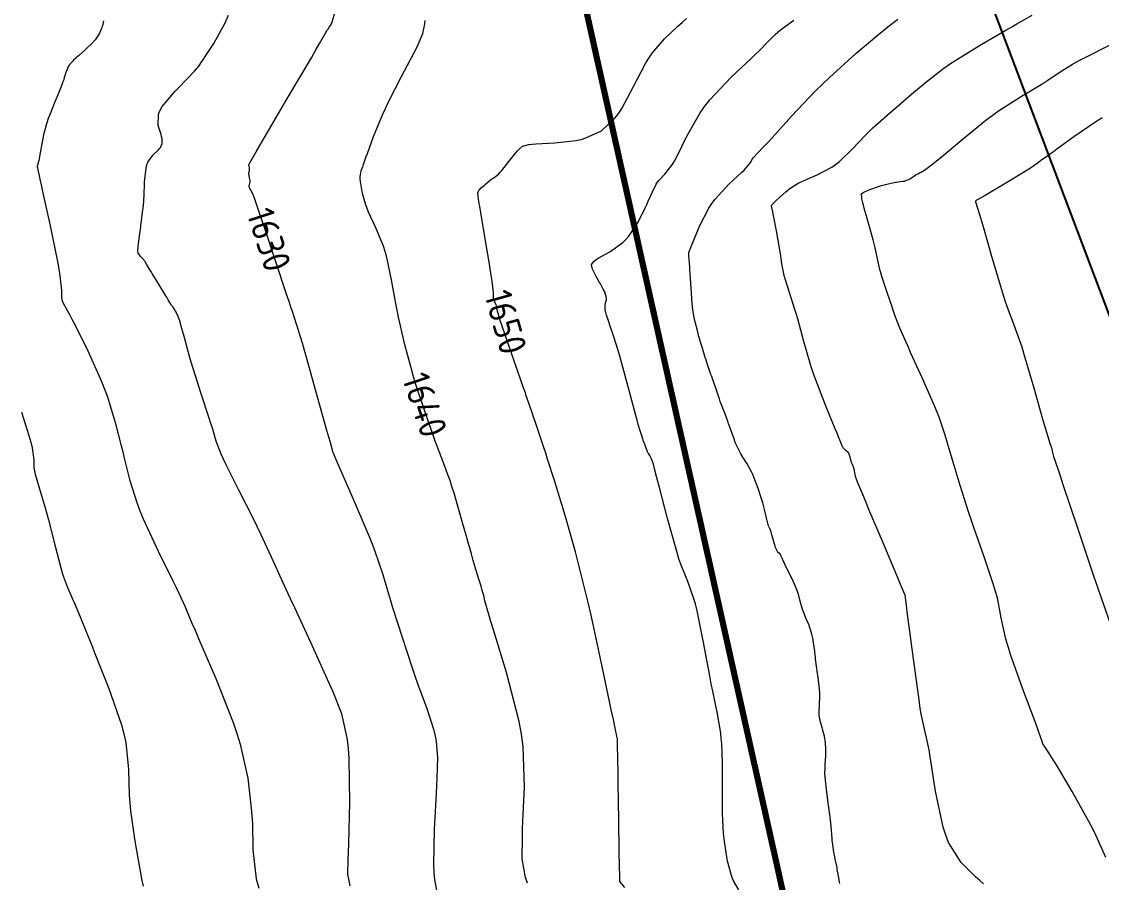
# Model space of a CAD drawing. Header units: millimetres. Extents: x 837477 to 838477, y 1189014 to 1191014.
# Drawn here: x 837476.5 to 837627.5, y 1190079.9 to 1190200.3 of the extents above; entities that cross this region are included whole.
import ezdxf

# ---------------------------------------------------------------- set-up
doc = ezdxf.new("R2010")
doc.units = ezdxf.units.MM
doc.header["$LTSCALE"] = 0.3
doc.layers.add('CORREDORVIA', color=94, linetype='Continuous', lineweight=80)
doc.layers.add('COTAS 10', color=252, linetype='Continuous', lineweight=9)
doc.layers.add('LINEA_DE_CEROS', color=61, linetype='Continuous')
doc.styles.get("Standard").update_dxf_attribs({"font": 'isocp2.shx', "bigfont": '@extfont2.shx'})

msp = doc.modelspace()

# ---------------------------------------------------------------- linework, layer by layer
at = {"layer": 'CORREDORVIA'}
msp.add_lwpolyline([(838157.033, 1190996.193), (838237.174, 1190821.339), (838237.001, 1190602.875), (838240.031, 1190437.198), (838223.537, 1190366.272), (838184.199, 1189898.277), (837734.304, 1190149.151), (837849.078, 1189569.699), (837751.159, 1189231.384), (837593.191, 1189234.399), (837695.481, 1189679.225), (837660.573, 1189835.358), (837597.737, 1190012.464), (837490.666, 1190492.599), (837964.301, 1190234.408), (838010.155, 1190346.41), (837974.613, 1190516.877), (837969.419, 1190653.334), (837963.574, 1190795.982), (837910.676, 1191000.965)], close=True, dxfattribs=at)
at = {"layer": 'COTAS 10'}
for points in [[(837522.473, 1190079.42), (837522.114, 1190081.085), (837522.183, 1190083.136), (837522.211, 1190084.128), (837522.243, 1190085.304), (837522.388, 1190091.085), (837522.325, 1190097.232), (837522.225, 1190098.638), (837522.09, 1190099.917), (837521.302, 1190103.468), (837520.014, 1190106.654), (837519.562, 1190107.703), (837519.07, 1190108.823), (837516.947, 1190113.468), (837514.694, 1190118.318), (837514.119, 1190119.566), (837513.566, 1190120.774), (837511.743, 1190124.796), (837509.974, 1190128.615), (837509.455, 1190129.694), (837508.923, 1190130.783), (837506.893, 1190134.796), (837505.123, 1190138.325), (837504.755, 1190139.109), (837504.439, 1190139.809), (837503.738, 1190141.641), (837503.199, 1190143.437), (837502.985, 1190144.115), (837502.744, 1190144.872), (837501.641, 1190148.257), (837500.503, 1190151.805), (837500.24, 1190152.665), (837499.999, 1190153.47), (837499.318, 1190155.935), (837498.838, 1190157.741), (837498.724, 1190158.131), (837498.619, 1190158.475), (837498.306, 1190159.318), (837498.054, 1190159.804), (837497.986, 1190159.921), (837497.919, 1190160.03), (837497.687, 1190160.365), (837497.489, 1190160.625), (837497.444, 1190160.688), (837497.404, 1190160.748), (837497.295, 1190160.93), (837497.009, 1190161.42), (837496.857, 1190161.674), (837496.673, 1190161.979), (837495.745, 1190163.507), (837494.785, 1190165.084), (837494.58, 1190165.42), (837494.402, 1190165.712), (837493.981, 1190166.402), (837493.777, 1190166.733), (837493.736, 1190166.799), (837493.702, 1190166.853), (837493.634, 1190166.953), (837493.547, 1190167.048), (837493.501, 1190167.098), (837493.445, 1190167.159), (837493.16, 1190167.468), (837492.885, 1190167.819), (837492.835, 1190167.907), (837492.795, 1190167.991), (837492.745, 1190168.259), (837492.799, 1190168.727), (837492.826, 1190168.936), (837492.857, 1190169.18), (837493.009, 1190170.35), (837493.17, 1190171.582), (837493.206, 1190171.865), (837493.238, 1190172.123), (837493.324, 1190172.845), (837493.393, 1190173.4), (837493.414, 1190173.553), (837493.436, 1190173.705), (837493.523, 1190174.251), (837493.607, 1190175.135), (837493.627, 1190175.501), (837493.646, 1190175.919), (837493.702, 1190177.863), (837493.917, 1190179.842), (837494.035, 1190180.281), (837494.179, 1190180.674), (837494.913, 1190181.7), (837495.654, 1190182.38), (837495.804, 1190182.555), (837495.929, 1190182.724), (837496.179, 1190183.285), (837496.149, 1190183.986), (837496.097, 1190184.243), (837496.027, 1190184.527), (837495.619, 1190185.782), (837495.665, 1190187.402), (837495.881, 1190187.917), (837496.185, 1190188.461), (837498.018, 1190190.666), (837499.987, 1190192.649), (837500.377, 1190193.053), (837500.699, 1190193.395), (837501.302, 1190194.105), (837501.723, 1190194.77), (837501.931, 1190195.082), (837502.178, 1190195.451), (837503.402, 1190197.245), (837504.978, 1190200.165), (837505.448, 1190201.242)], [(837534.76, 1190077.818), (837534.268, 1190080.315), (837534.199, 1190081.285), (837534.161, 1190082.376), (837534.266, 1190087.324), (837534.516, 1190092.347), (837534.569, 1190093.486), (837534.613, 1190094.515), (837534.713, 1190097.324), (837534.513, 1190099.65), (837534.369, 1190100.376), (837534.187, 1190101.137), (837533.208, 1190104.181), (837531.93, 1190107.707), (837531.559, 1190108.772), (837531.18, 1190109.875), (837529.752, 1190114.181), (837528.432, 1190118.317), (837528.122, 1190119.313), (837527.836, 1190120.245), (837527.005, 1190123.073), (837525.998, 1190126.07), (837525.601, 1190127.109), (837525.153, 1190128.238), (837523.11, 1190133.073), (837521.196, 1190137.44), (837520.831, 1190138.275), (837520.536, 1190138.948), (837520.065, 1190140.028), (837520.054, 1190140.063), (837520.051, 1190140.077), (837520.046, 1190140.094), (837520.028, 1190140.17), (837519.681, 1190141.426), (837519.471, 1190142.185), (837519.21, 1190143.123), (837517.856, 1190147.999), (837516.397, 1190153.185), (837516.071, 1190154.319), (837515.779, 1190155.323), (837515.005, 1190157.856), (837514.322, 1190159.916), (837514.208, 1190160.259), (837513.902, 1190161.18), (837513.558, 1190162.213), (837510.505, 1190171.374), (837510.191, 1190172.316), (837509.923, 1190173.124), (837509.323, 1190174.936), (837509.027, 1190175.774), (837508.95, 1190175.969), (837508.874, 1190176.148), (837508.618, 1190176.658), (837508.424, 1190177.003), (837508.388, 1190177.077), (837508.359, 1190177.143), (837508.317, 1190177.302), (837508.336, 1190177.423), (837508.346, 1190177.464), (837508.358, 1190177.509), (837508.418, 1190177.698), (837508.459, 1190177.947), (837508.459, 1190178.03), (837508.454, 1190178.118), (837508.395, 1190178.487), (837508.323, 1190178.822), (837508.309, 1190178.89), (837508.298, 1190178.946), (837508.281, 1190179.058), (837508.294, 1190179.151), (837508.302, 1190179.195), (837508.312, 1190179.247), (837508.361, 1190179.501), (837508.394, 1190179.778), (837508.393, 1190179.844), (837508.388, 1190179.906), (837508.332, 1190180.092), (837508.293, 1190180.264), (837508.298, 1190180.317), (837508.311, 1190180.372), (837508.414, 1190180.592), (837509.324, 1190182.131), (837509.845, 1190183.018), (837510.483, 1190184.104), (837513.758, 1190189.692), (837517.027, 1190195.28), (837517.662, 1190196.366), (837518.178, 1190197.253), (837519.064, 1190198.791), (837519.208, 1190199.05), (837519.256, 1190199.13), (837519.308, 1190199.214), (837519.528, 1190199.546), (837519.73, 1190199.849), (837519.771, 1190199.914), (837519.806, 1190199.972), (837519.876, 1190200.112), (837519.906, 1190200.197), (837519.915, 1190200.219), (837519.923, 1190200.241), (837519.956, 1190200.317), (837520.352, 1190201.68)], [(837560.863, 1190079.184), (837560.166, 1190080.031), (837560.149, 1190080.749), (837560.141, 1190081.193), (837560.13, 1190081.743), (837560.079, 1190084.615), (837560.016, 1190088.299), (837559.998, 1190089.361), (837559.98, 1190090.442), (837559.913, 1190094.496), (837559.859, 1190097.867), (837559.849, 1190098.515), (837559.841, 1190099.041), (837559.831, 1190099.913), (837559.828, 1190099.986), (837559.825, 1190100.008), (837559.821, 1190100.031), (837559.799, 1190100.119), (837559.459, 1190101.709), (837559.254, 1190102.679), (837559.002, 1190103.878), (837557.694, 1190110.119), (837556.134, 1190117.282), (837555.723, 1190119.062), (837555.321, 1190120.754), (837553.944, 1190126.131), (837552.695, 1190130.585), (837552.374, 1190131.696), (837552.063, 1190132.754), (837551.03, 1190136.131), (837550.065, 1190139.13), (837549.797, 1190139.949), (837549.53, 1190140.764), (837548.565, 1190143.666), (837547.446, 1190146.946), (837547.082, 1190147.999), (837546.951, 1190148.376), (837546.694, 1190149.114), (837545.099, 1190153.666), (837543.698, 1190157.705), (837543.434, 1190158.498), (837543.222, 1190159.149), (837542.904, 1190160.326), (837542.904, 1190160.571), (837542.894, 1190160.636), (837542.88, 1190160.699), (837542.789, 1190160.913), (837542.682, 1190161.107), (837542.657, 1190161.156), (837542.633, 1190161.203), (837542.565, 1190161.36), (837542.519, 1190161.51), (837542.51, 1190161.554), (837542.502, 1190161.599), (837542.489, 1190161.77), (837542.49, 1190161.97), (837542.492, 1190162.034), (837542.495, 1190162.101), (837542.513, 1190162.375), (837542.358, 1190163.631), (837542.253, 1190164.318), (837542.12, 1190165.153), (837541.866, 1190166.682), (837541.414, 1190169.392), (837540.705, 1190173.623), (837540.57, 1190174.451), (837540.462, 1190175.132), (837540.293, 1190176.35), (837540.372, 1190176.613), (837540.42, 1190176.691), (837540.479, 1190176.77), (837540.786, 1190177.075), (837541.167, 1190177.399), (837541.272, 1190177.491), (837541.377, 1190177.585), (837541.756, 1190177.93), (837542.134, 1190178.248), (837542.238, 1190178.324), (837542.342, 1190178.395), (837542.715, 1190178.609), (837543.236, 1190179.044), (837543.434, 1190179.256), (837543.654, 1190179.506), (837544.642, 1190180.737), (837545.624, 1190181.977), (837545.84, 1190182.233), (837546.033, 1190182.451), (837546.532, 1190182.924), (837547.434, 1190183.127), (837547.882, 1190183.175), (837548.415, 1190183.22), (837551.057, 1190183.353), (837554.003, 1190183.683), (837554.729, 1190183.852), (837555.416, 1190184.054), (837557.572, 1190185.065), (837559.42, 1190186.76), (837559.912, 1190187.394), (837560.396, 1190188.1), (837562.077, 1190191.241), (837563.727, 1190194.46), (837564.192, 1190195.215), (837564.661, 1190195.909), (837566.385, 1190197.923), (837568.284, 1190199.679), (837568.863, 1190200.211), (837569.465, 1190200.763)], [(837611.024, 1190079.719), (837610.453, 1190080.202), (837609.886, 1190080.703), (837607.876, 1190082.674), (837606.121, 1190085.481), (837605.715, 1190086.51), (837605.343, 1190087.649), (837604.287, 1190092.674), (837603.552, 1190097.468), (837603.382, 1190098.461), (837603.226, 1190099.31), (837602.785, 1190101.171), (837602.332, 1190103.263), (837602.169, 1190104.257), (837601.989, 1190105.431), (837601.204, 1190111.171), (837600.482, 1190116.746), (837600.342, 1190117.815), (837600.228, 1190118.679), (837600.033, 1190120.089), (837599.546, 1190121.255), (837599.248, 1190121.965), (837598.88, 1190122.843), (837596.96, 1190127.413), (837594.99, 1190132.097), (837594.59, 1190133.046), (837594.253, 1190133.845), (837593.563, 1190135.476), (837593.324, 1190136.06), (837593.272, 1190136.199), (837593.227, 1190136.329), (837593.116, 1190136.715), (837593.049, 1190137.034), (837593.015, 1190137.208), (837592.959, 1190137.519), (837592.883, 1190137.835), (837592.853, 1190137.925), (837592.82, 1190138.017), (837592.672, 1190138.358), (837592.517, 1190138.73), (837592.481, 1190138.841), (837592.448, 1190138.956), (837592.35, 1190139.402), (837592.213, 1190139.832), (837592.154, 1190139.938), (837592.087, 1190140.038), (837591.769, 1190140.351), (837591.444, 1190140.649), (837591.372, 1190140.741), (837591.308, 1190140.836), (837591.141, 1190141.209), (837590.744, 1190142.25), (837590.536, 1190142.765), (837590.284, 1190143.378), (837589.017, 1190146.416), (837587.596, 1190150.056), (837587.247, 1190151.05), (837586.917, 1190152.038), (837585.885, 1190155.557), (837585.024, 1190158.726), (837584.802, 1190159.493), (837584.587, 1190160.213), (837583.868, 1190162.416), (837583.297, 1190164.181), (837583.175, 1190164.626), (837583.068, 1190165.051), (837582.812, 1190166.426), (837582.599, 1190167.894), (837582.52, 1190168.378), (837582.432, 1190168.895), (837582.043, 1190171.045), (837581.673, 1190172.991), (837581.598, 1190173.381), (837581.535, 1190173.706), (837581.405, 1190174.341), (837581.377, 1190174.529), (837581.377, 1190174.571), (837581.381, 1190174.61), (837581.425, 1190174.717), (837581.642, 1190174.933), (837581.755, 1190175.041), (837581.89, 1190175.169), (837582.572, 1190175.805), (837583.348, 1190176.501), (837583.543, 1190176.667), (837583.729, 1190176.822), (837584.332, 1190177.283), (837585.186, 1190177.764), (837585.531, 1190177.93), (837585.923, 1190178.112), (837587.731, 1190178.888), (837589.778, 1190179.975), (837590.321, 1190180.352), (837590.854, 1190180.762), (837592.695, 1190182.52), (837594.508, 1190184.438), (837595.024, 1190184.949), (837595.546, 1190185.452), (837597.48, 1190187.196), (837599.507, 1190188.93), (837600.675, 1190189.93), (837602.869, 1190191.807), (837605.434, 1190193.794), (837606.257, 1190194.366), (837607.128, 1190194.948), (837610.684, 1190197.131), (837614.134, 1190199.128), (837614.94, 1190199.593), (837615.68, 1190200.019), (837617.815, 1190201.24)], [(837487.943, 1190200.42), (837487.804, 1190199.737), (837487.749, 1190199.551), (837487.687, 1190199.366), (837487.402, 1190198.711), (837487.031, 1190198.088), (837486.914, 1190197.924), (837486.791, 1190197.764), (837486.294, 1190197.215), (837485.692, 1190196.647), (837485.503, 1190196.475), (837485.305, 1190196.296), (837484.505, 1190195.595), (837483.769, 1190194.924), (837483.61, 1190194.763), (837483.471, 1190194.614), (837483.129, 1190194.166), (837482.921, 1190193.748), (837482.866, 1190193.618), (837482.813, 1190193.481), (837482.628, 1190192.935), (837482.425, 1190192.299), (837482.359, 1190192.105), (837482.289, 1190191.904), (837482.001, 1190191.115), (837481.683, 1190190.294), (837481.594, 1190190.073), (837481.504, 1190189.854), (837481.176, 1190189.086), (837480.831, 1190188.273), (837480.73, 1190188.027), (837480.627, 1190187.771), (837480.239, 1190186.768), (837479.848, 1190185.545), (837479.745, 1190185.15), (837479.643, 1190184.731), (837479.291, 1190183.015), (837479.009, 1190181.476), (837478.952, 1190181.168), (837478.904, 1190180.911), (837478.805, 1190180.412), (837478.766, 1190180.276), (837478.755, 1190180.248), (837478.745, 1190180.224), (837478.709, 1190180.173), (837478.682, 1190180.151), (837478.678, 1190180.145), (837478.675, 1190180.139), (837478.676, 1190180.118), (837478.68, 1190180.105), (837478.679, 1190180.103), (837478.677, 1190180.104), (837478.661, 1190180.114), (837478.649, 1190180.117), (837478.649, 1190180.113), (837478.651, 1190180.107), (837478.671, 1190180.068), (837478.696, 1190180.019), (837478.706, 1190179.995), (837478.716, 1190179.959), (837478.729, 1190179.887), (837478.735, 1190179.853), (837478.743, 1190179.813), (837478.781, 1190179.619), (837479.072, 1190178.269), (837479.239, 1190177.501), (837479.444, 1190176.561), (837480.495, 1190171.744), (837481.527, 1190166.746), (837481.719, 1190165.693), (837481.871, 1190164.783), (837482.082, 1190162.693), (837482.114, 1190161.672), (837482.153, 1190161.435), (837482.205, 1190161.22), (837482.499, 1190160.61), (837483.23, 1190159.347), (837483.556, 1190158.719), (837483.937, 1190157.972), (837485.759, 1190154.268), (837487.673, 1190150.003), (837488.111, 1190148.902), (837488.508, 1190147.835), (837489.612, 1190144.268), (837490.43, 1190141.005), (837490.648, 1190140.131), (837490.861, 1190139.268), (837491.599, 1190136.254), (837492.649, 1190132.936), (837493.06, 1190131.882), (837493.522, 1190130.768), (837495.622, 1190126.254), (837497.679, 1190122.079), (837498.115, 1190121.178), (837498.492, 1190120.388), (837499.367, 1190118.457), (837500.328, 1190116.189), (837500.758, 1190115.186), (837501.26, 1190114.02), (837503.666, 1190108.457), (837506.1, 1190102.284), (837506.619, 1190100.733), (837507.07, 1190099.252), (837508.143, 1190094.476), (837508.634, 1190090.311), (837508.72, 1190089.215), (837508.783, 1190088.143), (837508.831, 1190084.476), (837509.33, 1190080.413), (837509.679, 1190079.09)], [(837547.229, 1190079.807), (837546.96, 1190080.582), (837546.51, 1190083.229), (837546.534, 1190086.3), (837546.564, 1190087.343), (837546.605, 1190088.469), (837546.833, 1190093.229), (837546.629, 1190098.916), (837546.395, 1190100.626), (837546.085, 1190102.396), (837544.328, 1190109.277), (837542.49, 1190115.23), (837542.129, 1190116.415), (837541.833, 1190117.399), (837541.295, 1190119.277), (837541.181, 1190119.801), (837541.151, 1190119.931), (837541.122, 1190120.055), (837541.021, 1190120.449), (837540.875, 1190120.948), (837540.816, 1190121.138), (837540.75, 1190121.351), (837540.449, 1190122.308), (837539.893, 1190124.171), (837539.667, 1190124.955), (837539.41, 1190125.856), (837538.219, 1190130.078), (837536.978, 1190134.357), (837536.689, 1190135.294), (837536.423, 1190136.122), (837536.072, 1190137.087), (837535.658, 1190138.219), (837534.875, 1190140.189), (837534.597, 1190140.938), (837534.292, 1190141.776), (837532.973, 1190145.534), (837531.61, 1190149.704), (837531.278, 1190150.801), (837530.966, 1190151.873), (837530.11, 1190155.127), (837530.002, 1190155.534), (837529.225, 1190158.995), (837529.031, 1190159.94), (837528.846, 1190160.879), (837528.25, 1190164.224), (837527.586, 1190167.351), (837527.356, 1190168.152), (837527.107, 1190168.926), (837526.045, 1190171.489), (837525.036, 1190173.669), (837524.82, 1190174.202), (837524.632, 1190174.704), (837524.184, 1190176.262), (837523.971, 1190177.419), (837523.931, 1190177.668), (837523.899, 1190177.887), (837523.854, 1190178.421), (837523.87, 1190178.742), (837523.877, 1190178.826), (837523.886, 1190178.908), (837523.926, 1190179.188), (837523.988, 1190179.45), (837524.009, 1190179.52), (837524.033, 1190179.589), (837524.137, 1190179.832), (837524.239, 1190180.056), (837524.261, 1190180.114), (837524.281, 1190180.169), (837524.333, 1190180.353), (837524.569, 1190181.054), (837524.705, 1190181.436), (837524.873, 1190181.9), (837525.732, 1190184.252), (837526.975, 1190187.293), (837527.384, 1190188.191), (837527.821, 1190189.113), (837529.634, 1190192.643), (837531.309, 1190195.812), (837531.658, 1190196.505), (837531.959, 1190197.12), (837532.633, 1190198.676), (837532.886, 1190200.011), (837532.922, 1190200.485)], [(837576.793, 1190078.87), (837576.101, 1190080.024), (837575.927, 1190080.439), (837575.76, 1190080.895), (837575.222, 1190082.885), (837574.819, 1190085.29), (837574.737, 1190086.007), (837574.669, 1190086.747), (837574.531, 1190089.603), (837574.494, 1190092.519), (837574.49, 1190093.297), (837574.488, 1190094.062), (837574.5, 1190096.717), (837574.41, 1190099.317), (837574.342, 1190100.047), (837574.257, 1190100.781), (837573.798, 1190103.471), (837573.149, 1190106.658), (837572.945, 1190107.706), (837572.731, 1190108.826), (837571.866, 1190113.471), (837570.957, 1190117.888), (837570.714, 1190118.865), (837570.475, 1190119.736), (837569.644, 1190121.991), (837568.722, 1190124.292), (837568.425, 1190125.191), (837568.11, 1190126.204), (837566.825, 1190130.811), (837565.686, 1190135.16), (837565.464, 1190136.01), (837565.282, 1190136.707), (837564.965, 1190137.947), (837564.894, 1190138.222), (837564.868, 1190138.311), (837564.84, 1190138.405), (837564.717, 1190138.791), (837564.574, 1190139.176), (837564.533, 1190139.269), (837564.492, 1190139.357), (837564.339, 1190139.628), (837564.198, 1190139.849), (837564.164, 1190139.906), (837564.132, 1190139.961), (837564.035, 1190140.144), (837563.954, 1190140.327), (837563.932, 1190140.381), (837563.91, 1190140.437), (837563.832, 1190140.654), (837563.743, 1190140.907), (837563.715, 1190140.986), (837563.685, 1190141.069), (837563.562, 1190141.399), (837563.435, 1190141.741), (837563.403, 1190141.831), (837563.371, 1190141.919), (837563.267, 1190142.219), (837563.171, 1190142.501), (837563.119, 1190142.655), (837563.025, 1190142.927), (837562.727, 1190143.982), (837562.572, 1190144.552), (837562.386, 1190145.242), (837561.453, 1190148.74), (837560.426, 1190152.517), (837560.181, 1190153.384), (837559.953, 1190154.173), (837559.271, 1190156.376), (837558.773, 1190157.852), (837558.661, 1190158.183), (837558.559, 1190158.48), (837558.286, 1190159.271), (837558.134, 1190159.82), (837558.11, 1190159.964), (837558.094, 1190160.105), (837558.097, 1190160.586), (837558.153, 1190160.972), (837558.17, 1190161.053), (837558.187, 1190161.123), (837558.251, 1190161.281), (837558.289, 1190161.426), (837558.289, 1190161.487), (837558.286, 1190161.558), (837558.235, 1190161.886), (837558.126, 1190162.28), (837558.085, 1190162.392), (837558.039, 1190162.504), (837557.836, 1190162.918), (837557.543, 1190163.444), (837557.441, 1190163.627), (837557.33, 1190163.827), (837556.853, 1190164.681), (837556.423, 1190165.521), (837556.341, 1190165.711), (837556.276, 1190165.882), (837556.175, 1190166.347), (837556.571, 1190166.829), (837556.819, 1190167.012), (837557.128, 1190167.216), (837558.741, 1190168.129), (837560.57, 1190169.405), (837561.015, 1190169.838), (837561.433, 1190170.306), (837562.718, 1190172.282), (837563.7, 1190174.273), (837563.926, 1190174.749), (837564.133, 1190175.194), (837564.716, 1190176.53), (837565.257, 1190177.591), (837565.437, 1190177.862), (837565.63, 1190178.123), (837566.438, 1190178.984), (837567.453, 1190180.28), (837567.776, 1190180.816), (837568.119, 1190181.429), (837569.509, 1190184.281), (837571.381, 1190187.587), (837572.027, 1190188.487), (837572.728, 1190189.379), (837575.719, 1190192.544), (837578.542, 1190195.192), (837579.135, 1190195.759), (837579.648, 1190196.254), (837580.822, 1190197.441), (837581.487, 1190198.143), (837581.679, 1190198.332), (837581.874, 1190198.52), (837582.606, 1190199.178), (837584.471, 1190200.548)], [(837590.902, 1190079.74), (837590.857, 1190079.962), (837590.706, 1190080.838), (837590.561, 1190081.734), (837590.519, 1190081.97), (837590.476, 1190082.199), (837590.317, 1190082.982), (837590.164, 1190083.721), (837590.126, 1190083.924), (837590.089, 1190084.125), (837589.97, 1190084.844), (837589.878, 1190085.556), (837589.858, 1190085.753), (837589.841, 1190085.95), (837589.798, 1190086.659), (837589.703, 1190087.759), (837589.654, 1190088.202), (837589.593, 1190088.705), (837589.291, 1190091.023), (837588.998, 1190093.311), (837588.943, 1190093.796), (837588.9, 1190094.216), (837588.84, 1190095.195), (837588.865, 1190095.905), (837588.875, 1190096.156), (837588.886, 1190096.429), (837588.939, 1190097.612), (837588.948, 1190098.847), (837588.931, 1190099.154), (837588.906, 1190099.445), (837588.748, 1190100.368), (837588.538, 1190101.172), (837588.481, 1190101.388), (837588.424, 1190101.601), (837588.22, 1190102.345), (837588.068, 1190103.034), (837588.042, 1190103.212), (837588.025, 1190103.385), (837588.024, 1190103.963), (837588.065, 1190104.565), (837588.075, 1190104.753), (837588.083, 1190104.949), (837588.107, 1190105.735), (837588.101, 1190106.563), (837588.09, 1190106.786), (837588.076, 1190107.006), (837587.994, 1190107.778), (837587.88, 1190108.6), (837587.845, 1190108.852), (837587.809, 1190109.114), (837587.667, 1190110.15), (837587.527, 1190111.201), (837587.492, 1190111.473), (837587.459, 1190111.737), (837587.352, 1190112.621), (837587.24, 1190113.438), (837587.203, 1190113.659), (837587.164, 1190113.878), (837587.001, 1190114.65), (837586.774, 1190115.442), (837586.694, 1190115.672), (837586.606, 1190115.908), (837586.228, 1190116.801), (837585.839, 1190117.742), (837585.744, 1190118.007), (837585.655, 1190118.274), (837585.382, 1190119.258), (837585.115, 1190120.226), (837585.03, 1190120.483), (837584.941, 1190120.736), (837584.579, 1190121.611), (837584.185, 1190122.453), (837584.075, 1190122.685), (837583.964, 1190122.916), (837583.563, 1190123.747), (837583.233, 1190124.427), (837583.167, 1190124.564), (837583.112, 1190124.678), (837583.006, 1190124.904), (837582.943, 1190125.052), (837582.914, 1190125.118), (837582.882, 1190125.195), (837582.725, 1190125.559), (837582.568, 1190125.887), (837582.535, 1190125.941), (837582.507, 1190125.978), (837582.443, 1190125.979), (837582.382, 1190125.947), (837582.355, 1190125.964), (837582.324, 1190125.993), (837582.178, 1190126.189), (837581.99, 1190126.59), (837581.934, 1190126.748), (837581.876, 1190126.926), (837581.648, 1190127.738), (837581.426, 1190128.554), (837581.371, 1190128.735), (837581.318, 1190128.896), (837581.151, 1190129.314), (837581.019, 1190129.591), (837580.989, 1190129.663), (837580.961, 1190129.732), (837580.885, 1190129.966), (837580.795, 1190130.338), (837580.759, 1190130.494), (837580.718, 1190130.673), (837580.527, 1190131.513), (837580.235, 1190132.65), (837580.129, 1190133.017), (837580.013, 1190133.407), (837579.504, 1190135.002), (837578.912, 1190136.592), (837578.744, 1190136.979), (837578.574, 1190137.342), (837577.942, 1190138.461), (837577.357, 1190139.376), (837577.216, 1190139.612), (837577.084, 1190139.84), (837576.685, 1190140.597), (837576.348, 1190141.35), (837576.257, 1190141.575), (837576.166, 1190141.807), (837575.843, 1190142.704), (837575.478, 1190143.75), (837575.361, 1190144.077), (837575.236, 1190144.419), (837574.728, 1190145.785), (837574.204, 1190147.199), (837574.069, 1190147.571), (837573.939, 1190147.934), (837573.509, 1190149.173), (837573.112, 1190150.342), (837573.003, 1190150.661), (837572.895, 1190150.978), (837572.507, 1190152.103), (837572.173, 1190153.089), (837572.099, 1190153.318), (837572.032, 1190153.527), (837571.856, 1190154.125), (837571.717, 1190154.623), (837571.673, 1190154.771), (837571.628, 1190154.922), (837571.448, 1190155.501), (837571.261, 1190156.114), (837571.211, 1190156.287), (837571.163, 1190156.461), (837570.996, 1190157.101), (837570.867, 1190157.626), (837570.842, 1190157.727), (837570.822, 1190157.81), (837570.788, 1190157.951), (837570.749, 1190158.109), (837570.725, 1190158.203), (837570.696, 1190158.318), (837570.544, 1190158.915), (837570.364, 1190159.994), (837570.317, 1190160.414), (837570.272, 1190160.886), (837570.117, 1190163.027), (837569.988, 1190165.156), (837569.959, 1190165.62), (837569.932, 1190166.031), (837569.859, 1190167.062), (837569.819, 1190167.62), (837569.812, 1190167.733), (837569.808, 1190167.827), (837569.811, 1190168.017), (837569.829, 1190168.085), (837569.835, 1190168.103), (837569.841, 1190168.12), (837569.867, 1190168.178), (837570.103, 1190168.75), (837570.241, 1190169.091), (837570.412, 1190169.512), (837571.294, 1190171.691), (837572.589, 1190174.232), (837573.02, 1190174.881), (837573.483, 1190175.506), (837575.417, 1190177.566), (837577.183, 1190179.197), (837577.539, 1190179.551), (837577.838, 1190179.863), (837578.438, 1190180.638), (837578.716, 1190181.13), (837578.812, 1190181.264), (837578.917, 1190181.397), (837579.362, 1190181.868), (837580.401, 1190182.95), (837580.878, 1190183.468), (837581.439, 1190184.08), (837584.151, 1190187.08), (837587.51, 1190190.625), (837588.478, 1190191.581), (837589.462, 1190192.526), (837593.155, 1190195.849), (837596.364, 1190198.567), (837597.043, 1190199.131), (837597.632, 1190199.613), (837599.004, 1190200.674)], [(837628.125, 1190083.389), (837626.757, 1190086.417), (837626.268, 1190087.388), (837625.731, 1190088.415), (837623.389, 1190092.604), (837621.196, 1190096.334), (837620.752, 1190097.073), (837620.378, 1190097.685), (837619.618, 1190098.832), (837619.369, 1190099.145), (837619.318, 1190099.231), (837619.274, 1190099.316), (837619.181, 1190099.618), (837618.744, 1190100.923), (837618.484, 1190101.64), (837618.164, 1190102.511), (837616.505, 1190106.942), (837614.793, 1190111.783), (837614.44, 1190112.913), (837614.139, 1190113.951), (837613.489, 1190116.942), (837612.936, 1190119.701), (837612.697, 1190120.594), (837612.421, 1190121.543), (837611.111, 1190125.436), (837609.649, 1190129.559), (837609.276, 1190130.654), (837608.917, 1190131.728), (837607.736, 1190135.436), (837606.752, 1190138.69), (837606.517, 1190139.478), (837606.299, 1190140.216), (837605.647, 1190142.475), (837604.828, 1190144.866), (837604.505, 1190145.688), (837604.141, 1190146.58), (837602.475, 1190150.379), (837600.811, 1190154.048), (837600.448, 1190154.858), (837600.126, 1190155.578), (837599.316, 1190157.435), (837598.867, 1190158.532), (837598.773, 1190158.773), (837598.692, 1190158.986), (837598.51, 1190159.531), (837598.285, 1190160.242), (837598.178, 1190160.561), (837598.05, 1190160.932), (837597.424, 1190162.713), (837596.771, 1190164.682), (837596.627, 1190165.173), (837596.498, 1190165.639), (837596.164, 1190167.125), (837595.832, 1190168.703), (837595.704, 1190169.228), (837595.562, 1190169.79), (837594.919, 1190172.136), (837594.325, 1190174.239), (837594.213, 1190174.647), (837594.123, 1190174.981), (837593.989, 1190175.557), (837594, 1190175.655), (837594.002, 1190175.687), (837594.003, 1190175.721), (837594.005, 1190175.862), (837593.983, 1190176.001), (837593.97, 1190176.034), (837593.953, 1190176.064), (837593.865, 1190176.154), (837593.992, 1190176.302), (837594.11, 1190176.369), (837594.264, 1190176.447), (837595.122, 1190176.824), (837596.179, 1190177.226), (837596.459, 1190177.32), (837596.733, 1190177.407), (837597.679, 1190177.655), (837598.49, 1190177.821), (837598.679, 1190177.855), (837598.853, 1190177.884), (837599.355, 1190177.944), (837599.738, 1190177.989), (837599.837, 1190178.008), (837599.933, 1190178.03), (837600.257, 1190178.133), (837600.545, 1190178.258), (837600.619, 1190178.294), (837600.69, 1190178.33), (837600.925, 1190178.465), (837601.13, 1190178.6), (837601.182, 1190178.636), (837601.232, 1190178.672), (837601.399, 1190178.794), (837601.556, 1190178.903), (837601.6, 1190178.929), (837601.645, 1190178.954), (837601.809, 1190179.029), (837602.056, 1190179.15), (837602.154, 1190179.203), (837602.263, 1190179.264), (837602.764, 1190179.556), (837603.913, 1190180.419), (837604.432, 1190180.84), (837605.037, 1190181.34), (837607.95, 1190183.804), (837611.331, 1190186.538), (837612.233, 1190187.208), (837613.119, 1190187.841), (837616.196, 1190189.813), (837618.833, 1190191.382), (837619.442, 1190191.761), (837619.998, 1190192.115), (837621.57, 1190193.193), (837623.441, 1190194.364), (837624.185, 1190194.777), (837625.028, 1190195.229), (837628.89, 1190197.183)], [(837627.605, 1190186.87), (837626.69, 1190186.309), (837623.639, 1190184.224), (837621.274, 1190182.468), (837620.791, 1190182.115), (837620.382, 1190181.819), (837619.524, 1190181.228), (837619.139, 1190180.981), (837619.028, 1190180.902), (837618.915, 1190180.818), (837618.492, 1190180.476), (837617.56, 1190179.828), (837617.126, 1190179.551), (837616.615, 1190179.233), (837614.137, 1190177.73), (837611.698, 1190176.282), (837611.212, 1190175.998), (837610.809, 1190175.764), (837610.037, 1190175.342), (837609.881, 1190175.206), (837609.866, 1190175.153), (837609.863, 1190175.093), (837609.953, 1190174.822), (837610.405, 1190173.463), (837610.63, 1190172.718), (837610.898, 1190171.813), (837612.227, 1190167.21), (837613.659, 1190162.368), (837613.993, 1190161.312), (837614.299, 1190160.379), (837615.178, 1190158.037), (837616.043, 1190155.731), (837616.34, 1190154.821), (837616.663, 1190153.793), (837618.037, 1190149.1), (837619.317, 1190144.589), (837619.581, 1190143.676), (837619.806, 1190142.909), (837620.289, 1190141.352), (837620.474, 1190140.82), (837620.51, 1190140.699), (837620.541, 1190140.589), (837620.598, 1190140.289), (837620.638, 1190140.032), (837620.658, 1190139.95), (837620.681, 1190139.864), (837620.797, 1190139.513), (837621.393, 1190137.747), (837621.719, 1190136.769), (837622.116, 1190135.579), (837624.131, 1190129.513), (837626.381, 1190122.809), (837626.925, 1190121.217), (837627.436, 1190119.739), (837628.998, 1190115.354)], [(837476.514, 1190145.69), (837477.538, 1190142.41), (837477.794, 1190141.482), (837477.991, 1190140.694), (837478.215, 1190139.008), (837478.242, 1190137.916), (837478.313, 1190137.502), (837478.413, 1190137.041), (837479.008, 1190134.971), (837479.811, 1190132.318), (837480.043, 1190131.489), (837480.279, 1190130.618), (837481.165, 1190127.129), (837481.988, 1190123.928), (837482.184, 1190123.239), (837482.367, 1190122.635), (837482.911, 1190121.165), (837483.462, 1190119.978), (837483.649, 1190119.552), (837483.851, 1190119.083), (837484.704, 1190117.041), (837485.899, 1190114.098), (837486.316, 1190113.062), (837486.77, 1190111.93), (837488.724, 1190107.041), (837490.479, 1190101.945), (837490.809, 1190100.682), (837491.071, 1190099.482), (837491.45, 1190095.685), (837491.546, 1190092.095), (837491.629, 1190091.027), (837491.736, 1190089.927), (837492.327, 1190085.685), (837493.083, 1190081.48), (837493.294, 1190080.404), (837493.507, 1190079.365)]]:
    msp.add_lwpolyline(points, dxfattribs=at)
at = {"layer": 'LINEA_DE_CEROS', "elevation": 1705.277}
msp.add_lwpolyline([(838041.852, 1190952.651), (838036.556, 1190637.066), (838092.197, 1190318.419), (838154.509, 1189961.569), (837526.844, 1190428.193), (837754.279, 1189827.032), (837723.495, 1189335.311)], dxfattribs=at)

# ---------------------------------------------------------------- texts
at = {"layer": 'COTAS 10', "char_height": 3.8, "attachment_point": 7}
for s, insert, rotation in [('1630', (837507.921, 1190173.487), 287.98119), ('1650', (837541.16, 1190162.122), 285.53358), ('1640', (837529.658, 1190150.439), 288.2912)]:
    msp.add_mtext(s, dxfattribs=dict(at, insert=insert, rotation=rotation))

doc.saveas('drawing.dxf')
